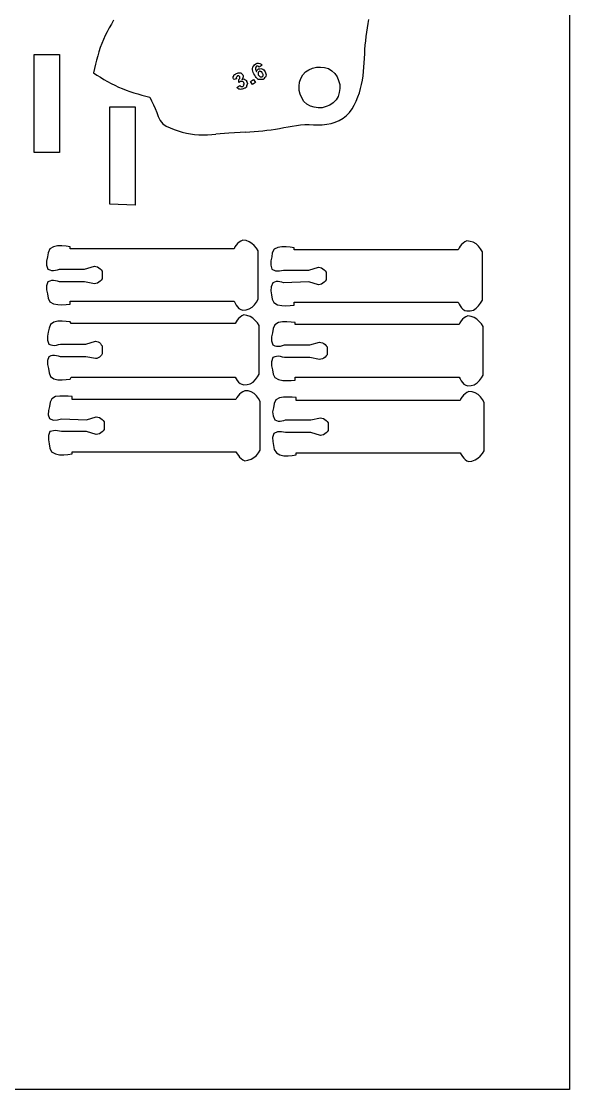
# Model space of a CAD drawing. Extents: x -314 to 250, y -186 to 186.
# Drawn here: x -181.1 to -134.1, y -184.2 to -92.6 of the extents above; entities that cross this region are included whole.
import ezdxf

# ---------------------------------------------------------------- set-up
doc = ezdxf.new("R2010")
doc.units = 0
doc.header["$MEASUREMENT"] = 0
doc.layers.get('0').update_dxf_attribs({"linetype": 'CONTINUOUS'})

msp = doc.modelspace()

# ---------------------------------------------------------------- linework, layer by layer
for p, q in [((-134.055, -3.625), (-134.055, -184.209)), ((-173.197, -92.493), (-173.385, -92.817)), ((-151.348, -92.785), (-151.289, -92.415)), ((-173.568, -93.145), (-173.743, -93.475)), ((-173.385, -92.817), (-173.568, -93.145)), ((-151.46, -93.525), (-151.405, -93.155)), ((-151.405, -93.155), (-151.348, -92.785)), ((-174.066, -94.147), (-174.211, -94.489)), ((-173.91, -93.809), (-174.066, -94.147)), ((-173.743, -93.475), (-173.91, -93.809)), ((-151.595, -94.639), (-151.556, -94.267)), ((-151.556, -94.267), (-151.511, -93.896)), ((-151.511, -93.896), (-151.46, -93.525)), ((-174.46, -95.191), (-174.567, -95.548)), ((-174.342, -94.837), (-174.46, -95.191)), ((-174.211, -94.489), (-174.342, -94.837)), ((-151.648, -95.386), (-151.625, -95.012)), ((-151.625, -95.012), (-151.595, -94.639)), ((-180.013, -95.418), (-177.846, -95.418)), ((-180.013, -103.838), (-180.013, -95.418)), ((-177.846, -95.418), (-177.846, -103.838)), ((-174.666, -95.908), (-174.759, -96.272)), ((-174.567, -95.548), (-174.666, -95.908)), ((-161.002, -96.231), (-160.889, -96.185)), ((-160.889, -96.185), (-160.764, -96.166)), ((-160.764, -96.166), (-160.652, -96.196)), ((-160.652, -96.196), (-160.547, -96.263)), ((-151.712, -96.507), (-151.688, -96.133)), ((-151.688, -96.133), (-151.648, -95.386)), ((-174.847, -96.636), (-174.933, -97.002)), ((-174.933, -97.002), (-174.635, -97.192)), ((-174.759, -96.272), (-174.847, -96.636)), ((-162.76, -97.137), (-162.703, -97.091)), ((-162.703, -97.091), (-162.641, -97.054)), ((-162.641, -97.054), (-162.57, -97.032)), ((-162.57, -97.032), (-162.498, -97.016)), ((-162.498, -97.016), (-162.425, -97.005)), ((-162.425, -97.005), (-162.353, -97.002)), ((-162.353, -97.002), (-162.279, -97.002)), ((-162.279, -97.002), (-162.11, -97.167)), ((-161.284, -96.624), (-161.247, -96.51)), ((-161.269, -96.748), (-161.284, -96.624)), ((-161.246, -96.87), (-161.269, -96.748)), ((-161.247, -96.51), (-161.17, -96.41)), ((-161.207, -96.985), (-161.246, -96.87)), ((-161.152, -97.096), (-161.207, -96.985)), ((-161.17, -96.41), (-161.093, -96.315)), ((-161.09, -97.203), (-161.152, -97.096)), ((-161.093, -96.315), (-161.002, -96.231)), ((-160.987, -96.503), (-161.029, -96.588)), ((-161.029, -96.588), (-161.024, -96.684)), ((-161.024, -96.684), (-161.003, -96.781)), ((-161.003, -96.781), (-160.965, -96.901)), ((-160.946, -96.417), (-160.987, -96.503)), ((-160.965, -96.901), (-160.935, -96.887)), ((-160.781, -96.417), (-160.946, -96.417)), ((-160.935, -96.887), (-160.894, -96.789)), ((-160.894, -96.789), (-160.831, -96.715)), ((-160.831, -96.715), (-160.756, -96.66)), ((-160.694, -96.503), (-160.781, -96.417)), ((-160.78, -96.95), (-160.781, -97.002)), ((-160.781, -97.002), (-160.781, -97.167)), ((-160.741, -96.92), (-160.78, -96.95)), ((-160.756, -96.66), (-160.657, -96.647)), ((-160.692, -96.917), (-160.741, -96.92)), ((-160.447, -96.334), (-160.694, -96.503)), ((-160.674, -96.868), (-160.692, -96.917)), ((-160.627, -96.855), (-160.674, -96.868)), ((-160.657, -96.647), (-160.562, -96.631)), ((-160.579, -96.884), (-160.627, -96.855)), ((-160.54, -96.915), (-160.579, -96.884)), ((-160.562, -96.631), (-160.471, -96.659)), ((-160.547, -96.263), (-160.447, -96.334)), ((-160.49, -96.927), (-160.54, -96.915)), ((-160.458, -96.964), (-160.49, -96.927)), ((-160.471, -96.659), (-160.378, -96.69)), ((-160.441, -97.014), (-160.458, -96.964)), ((-160.411, -97.055), (-160.441, -97.014)), ((-160.382, -97.097), (-160.411, -97.055)), ((-160.369, -97.147), (-160.382, -97.097)), ((-160.378, -96.69), (-160.303, -96.749)), ((-160.303, -96.749), (-160.248, -96.831)), ((-160.248, -96.831), (-160.199, -96.914)), ((-160.199, -96.914), (-160.149, -96.997)), ((-160.149, -96.997), (-160.122, -97.089)), ((-160.122, -97.089), (-160.111, -97.187)), ((-156.966, -97.177), (-156.727, -96.92)), ((-156.727, -96.92), (-156.439, -96.731)), ((-156.439, -96.731), (-156.119, -96.602)), ((-156.119, -96.602), (-155.784, -96.503)), ((-155.784, -96.503), (-155.433, -96.509)), ((-155.433, -96.509), (-155.09, -96.546)), ((-155.09, -96.546), (-154.761, -96.644)), ((-154.761, -96.644), (-154.458, -96.819)), ((-154.458, -96.819), (-154.202, -97.059)), ((-154.202, -97.059), (-154.013, -97.346)), ((-151.784, -97.251), (-151.743, -96.88)), ((-151.743, -96.88), (-151.712, -96.507)), ((-174.635, -97.192), (-174.336, -97.38)), ((-174.336, -97.38), (-174.035, -97.564)), ((-174.035, -97.564), (-173.73, -97.742)), ((-173.73, -97.742), (-173.421, -97.911)), ((-173.421, -97.911), (-173.107, -98.071)), ((-162.95, -97.382), (-162.925, -97.326)), ((-162.931, -97.461), (-162.95, -97.382)), ((-162.907, -97.526), (-162.931, -97.461)), ((-162.925, -97.326), (-162.868, -97.285)), ((-162.861, -97.585), (-162.907, -97.526)), ((-162.868, -97.203), (-162.836, -97.155)), ((-162.868, -97.285), (-162.868, -97.203)), ((-162.609, -97.502), (-162.861, -97.585)), ((-162.836, -97.155), (-162.76, -97.137)), ((-162.669, -97.422), (-162.673, -97.463)), ((-162.673, -97.463), (-162.65, -97.491)), ((-162.647, -97.387), (-162.669, -97.422)), ((-162.65, -97.491), (-162.609, -97.502)), ((-162.62, -97.358), (-162.647, -97.387)), ((-162.607, -97.323), (-162.62, -97.358)), ((-162.595, -97.285), (-162.607, -97.323)), ((-162.566, -97.261), (-162.595, -97.285)), ((-162.527, -97.25), (-162.566, -97.261)), ((-162.444, -97.25), (-162.527, -97.25)), ((-162.361, -97.337), (-162.444, -97.25)), ((-162.444, -97.585), (-162.361, -97.502)), ((-162.444, -97.835), (-162.444, -97.585)), ((-162.422, -97.812), (-162.444, -97.835)), ((-162.399, -97.79), (-162.422, -97.812)), ((-162.373, -97.771), (-162.399, -97.79)), ((-162.343, -97.757), (-162.373, -97.771)), ((-162.361, -97.502), (-162.361, -97.337)), ((-162.312, -97.752), (-162.343, -97.757)), ((-162.279, -97.753), (-162.312, -97.752)), ((-162.11, -97.753), (-162.279, -97.753)), ((-162.172, -97.532), (-162.196, -97.584)), ((-162.196, -97.584), (-162.121, -97.534)), ((-162.109, -97.425), (-162.172, -97.532)), ((-162.121, -97.534), (-162.03, -97.528)), ((-162.11, -97.167), (-162.084, -97.257)), ((-162.028, -97.835), (-162.11, -97.753)), ((-162.078, -97.34), (-162.109, -97.425)), ((-162.084, -97.257), (-162.078, -97.34)), ((-162.037, -98.028), (-162.017, -97.994)), ((-162.031, -98.077), (-162.037, -98.028)), ((-162.03, -97.528), (-161.956, -97.579)), ((-162.022, -97.877), (-162.028, -97.835)), ((-162.006, -97.923), (-162.022, -97.877)), ((-162.017, -97.994), (-161.988, -97.967)), ((-161.988, -97.967), (-162.006, -97.923)), ((-161.956, -97.579), (-161.871, -97.607)), ((-161.871, -97.607), (-161.805, -97.668)), ((-161.805, -97.668), (-161.779, -97.754)), ((-161.735, -98.009), (-161.78, -98.087)), ((-161.779, -97.754), (-161.735, -97.833)), ((-161.735, -97.833), (-161.714, -97.92)), ((-161.714, -97.92), (-161.735, -98.009)), ((-161.445, -97.753), (-161.197, -97.585)), ((-161.28, -98.001), (-161.445, -97.753)), ((-161.029, -97.835), (-161.28, -98.001)), ((-161.197, -97.585), (-161.029, -97.835)), ((-161.025, -97.308), (-161.09, -97.203)), ((-160.95, -97.405), (-161.025, -97.308)), ((-160.867, -97.496), (-160.95, -97.405)), ((-160.781, -97.585), (-160.867, -97.496)), ((-160.781, -97.167), (-160.754, -97.198)), ((-160.364, -97.585), (-160.781, -97.585)), ((-160.754, -97.198), (-160.728, -97.23)), ((-160.728, -97.23), (-160.706, -97.266)), ((-160.706, -97.266), (-160.684, -97.3)), ((-160.684, -97.3), (-160.652, -97.324)), ((-160.652, -97.324), (-160.612, -97.337)), ((-160.612, -97.337), (-160.447, -97.337)), ((-160.447, -97.337), (-160.364, -97.25)), ((-160.365, -97.199), (-160.369, -97.147)), ((-160.364, -97.25), (-160.365, -97.199)), ((-160.296, -97.516), (-160.364, -97.585)), ((-160.234, -97.442), (-160.296, -97.516)), ((-160.173, -97.364), (-160.234, -97.442)), ((-160.122, -97.281), (-160.173, -97.364)), ((-160.111, -97.187), (-160.122, -97.281)), ((-157.275, -98.154), (-157.239, -97.81)), ((-157.239, -97.81), (-157.141, -97.481)), ((-157.141, -97.481), (-156.966, -97.177)), ((-154.013, -97.346), (-153.884, -97.666)), ((-153.884, -97.666), (-153.785, -98.001)), ((-153.785, -98.001), (-153.792, -98.351)), ((-151.995, -98.353), (-151.908, -97.989)), ((-151.908, -97.989), (-151.839, -97.621)), ((-151.839, -97.621), (-151.784, -97.251)), ((-173.107, -98.071), (-172.787, -98.22)), ((-172.787, -98.22), (-172.462, -98.358)), ((-172.462, -98.358), (-172.133, -98.486)), ((-172.133, -98.486), (-171.8, -98.603)), ((-171.8, -98.603), (-171.465, -98.711)), ((-171.465, -98.711), (-171.127, -98.811)), ((-171.127, -98.811), (-170.787, -98.906)), ((-170.787, -98.906), (-170.446, -98.997)), ((-162.609, -98.253), (-162.361, -98.087)), ((-162.557, -98.304), (-162.609, -98.253)), ((-162.503, -98.353), (-162.557, -98.304)), ((-162.443, -98.394), (-162.503, -98.353)), ((-162.373, -98.416), (-162.443, -98.394)), ((-162.3, -98.421), (-162.373, -98.416)), ((-162.361, -98.087), (-162.279, -98.17)), ((-162.227, -98.415), (-162.3, -98.421)), ((-162.279, -98.17), (-162.11, -98.17)), ((-162.154, -98.405), (-162.227, -98.415)), ((-162.087, -98.379), (-162.154, -98.405)), ((-162.11, -98.17), (-162.066, -98.155)), ((-162.028, -98.335), (-162.087, -98.379)), ((-162.066, -98.155), (-162.038, -98.124)), ((-162.038, -98.124), (-162.031, -98.077)), ((-161.96, -98.329), (-162.028, -98.335)), ((-161.897, -98.311), (-161.96, -98.329)), ((-161.842, -98.272), (-161.897, -98.311)), ((-161.804, -98.218), (-161.842, -98.272)), ((-161.786, -98.154), (-161.804, -98.218)), ((-161.78, -98.087), (-161.786, -98.154)), ((-157.281, -98.504), (-157.275, -98.154)), ((-157.183, -98.84), (-157.281, -98.504)), ((-157.054, -99.159), (-157.183, -98.84)), ((-153.83, -98.695), (-153.928, -99.024)), ((-153.792, -98.351), (-153.83, -98.695)), ((-152.224, -99.07), (-152.099, -98.714)), ((-152.099, -98.714), (-151.995, -98.353)), ((-170.446, -98.997), (-170.104, -99.086)), ((-170.104, -99.086), (-169.941, -99.409)), ((-169.941, -99.409), (-169.781, -99.735)), ((-169.781, -99.735), (-169.629, -100.067)), ((-156.865, -99.447), (-157.054, -99.159)), ((-156.609, -99.686), (-156.865, -99.447)), ((-156.306, -99.861), (-156.609, -99.686)), ((-155.977, -99.959), (-156.306, -99.861)), ((-154.629, -99.773), (-154.948, -99.903)), ((-154.341, -99.584), (-154.629, -99.773)), ((-154.102, -99.328), (-154.341, -99.584)), ((-153.928, -99.024), (-154.102, -99.328)), ((-152.734, -100.089), (-152.539, -99.762)), ((-152.539, -99.762), (-152.369, -99.42)), ((-152.369, -99.42), (-152.224, -99.07)), ((-173.517, -99.919), (-171.354, -99.919)), ((-173.517, -108.257), (-173.517, -99.919)), ((-171.354, -99.919), (-171.354, -108.34)), ((-169.629, -100.067), (-169.489, -100.407)), ((-169.489, -100.407), (-169.363, -100.758)), ((-169.363, -100.758), (-169.217, -101.093)), ((-155.634, -99.996), (-155.977, -99.959)), ((-155.284, -100.002), (-155.634, -99.996)), ((-154.948, -99.903), (-155.284, -100.002)), ((-153.503, -100.9), (-153.213, -100.667)), ((-153.213, -100.667), (-152.957, -100.394)), ((-152.957, -100.394), (-152.734, -100.089)), ((-169.217, -101.093), (-168.987, -101.366)), ((-168.987, -101.366), (-168.688, -101.586)), ((-168.688, -101.586), (-168.345, -101.722)), ((-158.591, -101.701), (-158.23, -101.638)), ((-158.23, -101.638), (-157.869, -101.578)), ((-157.869, -101.578), (-157.507, -101.523)), ((-157.507, -101.523), (-157.145, -101.471)), ((-157.145, -101.471), (-156.782, -101.421)), ((-156.782, -101.421), (-156.407, -101.447)), ((-156.407, -101.447), (-156.032, -101.466)), ((-156.032, -101.466), (-155.657, -101.472)), ((-155.657, -101.472), (-155.284, -101.458)), ((-155.284, -101.458), (-154.911, -101.418)), ((-154.911, -101.418), (-154.539, -101.346)), ((-154.539, -101.346), (-154.175, -101.237)), ((-154.175, -101.237), (-153.827, -101.09)), ((-153.827, -101.09), (-153.503, -100.9)), ((-168.345, -101.722), (-168, -101.853)), ((-168, -101.853), (-167.654, -101.975)), ((-167.654, -101.975), (-167.306, -102.085)), ((-167.306, -102.085), (-166.955, -102.178)), ((-166.955, -102.178), (-166.6, -102.248)), ((-166.6, -102.248), (-166.242, -102.294)), ((-166.242, -102.294), (-165.879, -102.318)), ((-165.879, -102.318), (-165.514, -102.323)), ((-165.514, -102.323), (-165.148, -102.314)), ((-165.148, -102.314), (-164.78, -102.295)), ((-164.78, -102.295), (-164.412, -102.27)), ((-163.315, -102.191), (-164.412, -102.27)), ((-161.862, -102.089), (-163.315, -102.191)), ((-161.862, -102.089), (-161.496, -102.065)), ((-161.496, -102.065), (-161.13, -102.039)), ((-161.13, -102.039), (-160.765, -102.01)), ((-160.765, -102.01), (-160.401, -101.975)), ((-160.401, -101.975), (-160.037, -101.934)), ((-160.037, -101.934), (-159.675, -101.884)), ((-159.675, -101.884), (-159.313, -101.827)), ((-159.313, -101.827), (-158.952, -101.765)), ((-158.952, -101.765), (-158.591, -101.701)), ((-177.846, -103.838), (-180.013, -103.838)), ((-171.354, -108.34), (-173.517, -108.257)), ((-162.688, -111.774), (-162.783, -111.929)), ((-162.567, -111.637), (-162.688, -111.774)), ((-162.426, -111.522), (-162.567, -111.637)), ((-162.272, -111.427), (-162.426, -111.522)), ((-162.11, -111.343), (-162.272, -111.427)), ((-161.835, -111.396), (-162.11, -111.343)), ((-161.572, -111.487), (-161.835, -111.396)), ((-161.333, -111.632), (-161.572, -111.487)), ((-161.124, -111.82), (-161.333, -111.632)), ((-143.336, -111.72), (-143.456, -111.857)), ((-143.195, -111.605), (-143.336, -111.72)), ((-143.04, -111.51), (-143.195, -111.605)), ((-142.879, -111.425), (-143.04, -111.51)), ((-142.596, -111.461), (-142.879, -111.425)), ((-142.325, -111.538), (-142.596, -111.461)), ((-142.078, -111.68), (-142.325, -111.538)), ((-141.869, -111.873), (-142.078, -111.68)), ((-178.818, -112.432), (-178.888, -112.789)), ((-178.664, -112.111), (-178.818, -112.432)), ((-178.367, -111.914), (-178.664, -112.111)), ((-178.007, -111.849), (-178.367, -111.914)), ((-177.641, -111.848), (-178.007, -111.849)), ((-177.283, -111.879), (-177.641, -111.848)), ((-176.93, -111.925), (-177.283, -111.879)), ((-176.93, -112.093), (-176.93, -111.925)), ((-162.861, -112.093), (-176.93, -112.093)), ((-162.783, -111.929), (-162.861, -112.093)), ((-160.945, -112.033), (-161.124, -111.82)), ((-160.781, -112.259), (-160.945, -112.033)), ((-160.781, -116.426), (-160.781, -112.259)), ((-159.593, -112.428), (-159.632, -112.786)), ((-159.417, -112.14), (-159.593, -112.428)), ((-159.095, -111.986), (-159.417, -112.14)), ((-158.748, -111.93), (-159.095, -111.986)), ((-158.396, -111.93), (-158.748, -111.93)), ((-158.046, -111.961), (-158.396, -111.93)), ((-157.698, -112.008), (-158.046, -111.961)), ((-157.698, -112.176), (-157.698, -112.008)), ((-143.629, -112.176), (-157.698, -112.176)), ((-143.551, -112.012), (-143.629, -112.176)), ((-143.456, -111.857), (-143.551, -112.012)), ((-141.698, -112.099), (-141.869, -111.873)), ((-141.549, -112.341), (-141.698, -112.099)), ((-141.549, -116.512), (-141.549, -112.341)), ((-178.888, -112.789), (-178.963, -113.142)), ((-178.963, -113.142), (-178.948, -113.493)), ((-178.948, -113.493), (-178.845, -113.843)), ((-175.684, -113.843), (-174.85, -113.592)), ((-174.85, -113.592), (-174.715, -113.613)), ((-159.691, -113.126), (-159.713, -113.493)), ((-159.713, -113.493), (-159.611, -113.843)), ((-159.632, -112.786), (-159.691, -113.126)), ((-178.845, -113.843), (-178.683, -113.906)), ((-178.683, -113.906), (-178.518, -113.949)), ((-178.518, -113.949), (-178.35, -113.956)), ((-178.35, -113.956), (-178.179, -113.93)), ((-178.179, -113.93), (-178.011, -113.889)), ((-178.011, -113.889), (-177.846, -113.843)), ((-177.846, -113.843), (-175.684, -113.843)), ((-174.715, -113.613), (-174.586, -113.651)), ((-174.586, -113.651), (-174.467, -113.716)), ((-174.467, -113.716), (-174.361, -113.803)), ((-174.361, -113.803), (-174.269, -113.902)), ((-174.269, -113.902), (-174.185, -114.008)), ((-174.185, -114.008), (-174.185, -114.676)), ((-159.611, -113.843), (-159.315, -113.994)), ((-159.315, -113.994), (-158.958, -113.985)), ((-158.958, -113.985), (-158.614, -113.925)), ((-158.614, -113.925), (-156.452, -113.925)), ((-156.452, -113.925), (-155.618, -113.677)), ((-155.618, -113.677), (-155.483, -113.698)), ((-155.483, -113.698), (-155.353, -113.736)), ((-155.353, -113.736), (-155.234, -113.802)), ((-155.234, -113.802), (-155.129, -113.888)), ((-155.129, -113.888), (-155.037, -113.988)), ((-155.037, -113.988), (-154.953, -114.095)), ((-154.953, -114.095), (-154.953, -114.759)), ((-178.95, -115.275), (-178.959, -115.62)), ((-178.845, -114.928), (-178.95, -115.275)), ((-178.683, -114.865), (-178.845, -114.928)), ((-178.518, -114.822), (-178.683, -114.865)), ((-178.35, -114.815), (-178.518, -114.822)), ((-178.179, -114.841), (-178.35, -114.815)), ((-178.011, -114.882), (-178.179, -114.841)), ((-177.846, -114.928), (-178.011, -114.882)), ((-175.684, -114.928), (-177.846, -114.928)), ((-174.85, -115.093), (-175.684, -114.928)), ((-174.715, -115.072), (-174.85, -115.093)), ((-174.585, -115.034), (-174.715, -115.072)), ((-174.466, -114.969), (-174.585, -115.034)), ((-174.361, -114.883), (-174.466, -114.969)), ((-174.269, -114.783), (-174.361, -114.883)), ((-174.185, -114.676), (-174.269, -114.783)), ((-159.679, -115.344), (-159.711, -115.686)), ((-159.53, -115.011), (-159.679, -115.344)), ((-159.383, -114.944), (-159.53, -115.011)), ((-159.233, -114.901), (-159.383, -114.944)), ((-159.078, -114.898), (-159.233, -114.901)), ((-158.921, -114.927), (-159.078, -114.898)), ((-158.765, -114.968), (-158.921, -114.927)), ((-158.614, -115.011), (-158.765, -114.968)), ((-156.452, -114.928), (-158.614, -115.011)), ((-155.618, -115.176), (-156.452, -114.928)), ((-155.483, -115.155), (-155.618, -115.176)), ((-155.354, -115.117), (-155.483, -115.155)), ((-155.234, -115.052), (-155.354, -115.117)), ((-155.129, -114.965), (-155.234, -115.052)), ((-155.037, -114.866), (-155.129, -114.965)), ((-154.953, -114.759), (-155.037, -114.866)), ((-178.959, -115.62), (-178.88, -115.969)), ((-178.88, -115.969), (-178.823, -116.33)), ((-178.823, -116.33), (-178.663, -116.636)), ((-159.711, -115.686), (-159.641, -116.041)), ((-159.641, -116.041), (-159.591, -116.405)), ((-178.663, -116.636), (-178.35, -116.814)), ((-178.35, -116.814), (-177.998, -116.88)), ((-177.998, -116.88), (-177.639, -116.888)), ((-177.639, -116.888), (-177.284, -116.871)), ((-177.284, -116.871), (-176.93, -116.843)), ((-176.93, -116.595), (-162.861, -116.595)), ((-176.93, -116.843), (-176.93, -116.595)), ((-162.861, -116.595), (-162.774, -116.756)), ((-162.774, -116.756), (-162.681, -116.915)), ((-162.681, -116.915), (-162.575, -117.071)), ((-162.575, -117.071), (-162.447, -117.202)), ((-162.447, -117.202), (-162.288, -117.289)), ((-161.823, -117.328), (-161.551, -117.252)), ((-161.551, -117.252), (-161.309, -117.098)), ((-161.309, -117.098), (-161.104, -116.895)), ((-161.104, -116.895), (-160.933, -116.666)), ((-160.933, -116.666), (-160.781, -116.426)), ((-159.591, -116.405), (-159.436, -116.714)), ((-159.436, -116.714), (-159.123, -116.896)), ((-159.123, -116.896), (-158.771, -116.963)), ((-158.771, -116.963), (-158.41, -116.972)), ((-158.41, -116.972), (-158.053, -116.956)), ((-158.053, -116.956), (-157.698, -116.928)), ((-157.698, -116.928), (-157.698, -116.677)), ((-157.698, -116.677), (-143.629, -116.677)), ((-143.629, -116.677), (-143.542, -116.838)), ((-143.542, -116.838), (-143.449, -116.998)), ((-143.449, -116.998), (-143.344, -117.153)), ((-143.344, -117.153), (-143.216, -117.285)), ((-142.314, -117.348), (-142.07, -117.195)), ((-142.07, -117.195), (-141.865, -116.989)), ((-141.865, -116.989), (-141.697, -116.757)), ((-141.697, -116.757), (-141.549, -116.512)), ((-162.471, -118.069), (-162.588, -118.207)), ((-162.336, -117.95), (-162.471, -118.069)), ((-162.186, -117.851), (-162.336, -117.95)), ((-162.288, -117.289), (-162.11, -117.345)), ((-162.028, -117.762), (-162.186, -117.851)), ((-162.11, -117.345), (-161.823, -117.328)), ((-161.752, -117.815), (-162.028, -117.762)), ((-161.489, -117.906), (-161.752, -117.815)), ((-161.249, -118.052), (-161.489, -117.906)), ((-161.039, -118.239), (-161.249, -118.052)), ((-143.253, -118.139), (-143.373, -118.277)), ((-143.112, -118.024), (-143.253, -118.139)), ((-143.216, -117.285), (-143.057, -117.372)), ((-142.957, -117.929), (-143.112, -118.024)), ((-143.057, -117.372), (-142.879, -117.428)), ((-142.796, -117.845), (-142.957, -117.929)), ((-142.879, -117.428), (-142.589, -117.417)), ((-142.521, -117.897), (-142.796, -117.845)), ((-142.589, -117.417), (-142.314, -117.348)), ((-142.258, -117.988), (-142.521, -117.897)), ((-142.019, -118.133), (-142.258, -117.988)), ((-141.81, -118.321), (-142.019, -118.133)), ((-178.743, -118.89), (-178.803, -119.24)), ((-178.611, -118.573), (-178.743, -118.89)), ((-178.326, -118.373), (-178.611, -118.573)), ((-177.98, -118.307), (-178.326, -118.373)), ((-177.623, -118.301), (-177.98, -118.307)), ((-177.275, -118.317), (-177.623, -118.301)), ((-176.93, -118.344), (-177.275, -118.317)), ((-176.848, -118.513), (-176.93, -118.344)), ((-162.778, -118.513), (-176.848, -118.513)), ((-162.688, -118.357), (-162.778, -118.513)), ((-162.588, -118.207), (-162.688, -118.357)), ((-160.859, -118.452), (-161.039, -118.239)), ((-160.694, -118.678), (-160.859, -118.452)), ((-160.694, -122.848), (-160.694, -118.678)), ((-159.504, -118.934), (-159.573, -119.291)), ((-159.35, -118.614), (-159.504, -118.934)), ((-159.052, -118.417), (-159.35, -118.614)), ((-158.692, -118.352), (-159.052, -118.417)), ((-158.327, -118.351), (-158.692, -118.352)), ((-157.969, -118.381), (-158.327, -118.351)), ((-157.616, -118.427), (-157.969, -118.381)), ((-157.616, -118.596), (-157.616, -118.427)), ((-143.547, -118.596), (-157.616, -118.596)), ((-143.468, -118.431), (-143.547, -118.596)), ((-143.373, -118.277), (-143.468, -118.431)), ((-141.63, -118.534), (-141.81, -118.321)), ((-141.466, -118.761), (-141.63, -118.534)), ((-141.466, -122.931), (-141.466, -118.761)), ((-178.803, -119.24), (-178.879, -119.583)), ((-178.879, -119.583), (-178.866, -119.923)), ((-178.866, -119.923), (-178.762, -120.263)), ((-175.597, -120.263), (-174.767, -120.011)), ((-174.767, -120.011), (-174.646, -120.039)), ((-159.573, -119.291), (-159.648, -119.644)), ((-159.648, -119.644), (-159.633, -119.995)), ((-159.633, -119.995), (-159.53, -120.345)), ((-178.762, -120.263), (-178.6, -120.326)), ((-178.6, -120.326), (-178.436, -120.369)), ((-178.436, -120.369), (-178.267, -120.375)), ((-178.267, -120.375), (-178.097, -120.35)), ((-178.097, -120.35), (-177.928, -120.308)), ((-177.928, -120.308), (-177.764, -120.263)), ((-177.764, -120.263), (-175.597, -120.263)), ((-174.646, -120.039), (-174.53, -120.079)), ((-174.53, -120.079), (-174.424, -120.144)), ((-174.424, -120.144), (-174.333, -120.229)), ((-174.333, -120.229), (-174.255, -120.326)), ((-174.255, -120.326), (-174.185, -120.428)), ((-174.185, -120.428), (-174.185, -121.096)), ((-159.53, -120.345), (-159.368, -120.408)), ((-159.368, -120.408), (-159.204, -120.451)), ((-159.204, -120.451), (-159.035, -120.457)), ((-159.035, -120.457), (-158.865, -120.432)), ((-158.865, -120.432), (-158.696, -120.39)), ((-158.696, -120.39), (-158.532, -120.345)), ((-158.532, -120.345), (-156.365, -120.345)), ((-156.365, -120.345), (-155.535, -120.097)), ((-155.535, -120.097), (-155.4, -120.118)), ((-155.4, -120.118), (-155.27, -120.156)), ((-155.27, -120.156), (-155.151, -120.221)), ((-155.151, -120.221), (-155.045, -120.308)), ((-155.045, -120.308), (-154.952, -120.408)), ((-154.952, -120.408), (-154.867, -120.514)), ((-154.867, -120.514), (-154.867, -121.179)), ((-178.866, -121.688), (-178.879, -122.028)), ((-178.762, -121.347), (-178.866, -121.688)), ((-178.6, -121.284), (-178.762, -121.347)), ((-178.436, -121.241), (-178.6, -121.284)), ((-178.267, -121.234), (-178.436, -121.241)), ((-178.097, -121.26), (-178.267, -121.234)), ((-177.928, -121.302), (-178.097, -121.26)), ((-177.764, -121.347), (-177.928, -121.302)), ((-175.597, -121.347), (-177.764, -121.347)), ((-174.767, -121.512), (-175.597, -121.347)), ((-174.642, -121.493), (-174.767, -121.512)), ((-174.52, -121.459), (-174.642, -121.493)), ((-174.409, -121.398), (-174.52, -121.459)), ((-174.315, -121.313), (-174.409, -121.398)), ((-174.243, -121.209), (-174.315, -121.313)), ((-174.185, -121.096), (-174.243, -121.209)), ((-159.636, -121.777), (-159.644, -122.123)), ((-159.53, -121.43), (-159.636, -121.777)), ((-159.368, -121.367), (-159.53, -121.43)), ((-159.204, -121.324), (-159.368, -121.367)), ((-159.035, -121.317), (-159.204, -121.324)), ((-158.865, -121.343), (-159.035, -121.317)), ((-158.696, -121.385), (-158.865, -121.343)), ((-158.532, -121.43), (-158.696, -121.385)), ((-156.365, -121.43), (-158.532, -121.43)), ((-155.535, -121.595), (-156.365, -121.43)), ((-155.4, -121.574), (-155.535, -121.595)), ((-155.271, -121.536), (-155.4, -121.574)), ((-155.151, -121.471), (-155.271, -121.536)), ((-155.045, -121.385), (-155.151, -121.471)), ((-154.952, -121.285), (-155.045, -121.385)), ((-154.867, -121.179), (-154.952, -121.285)), ((-178.879, -122.028), (-178.802, -122.371)), ((-178.802, -122.371), (-178.743, -122.724)), ((-178.743, -122.724), (-178.607, -123.037)), ((-159.644, -122.123), (-159.566, -122.472)), ((-159.566, -122.472), (-159.508, -122.833)), ((-178.607, -123.037), (-178.318, -123.241)), ((-178.318, -123.241), (-177.978, -123.33)), ((-177.978, -123.33), (-177.625, -123.344)), ((-177.625, -123.344), (-177.276, -123.315)), ((-177.276, -123.315), (-176.93, -123.266)), ((-176.93, -123.266), (-176.848, -123.096)), ((-176.848, -123.096), (-162.778, -123.096)), ((-162.778, -123.096), (-162.682, -123.239)), ((-162.682, -123.239), (-162.582, -123.382)), ((-162.582, -123.382), (-162.474, -123.521)), ((-162.474, -123.521), (-162.348, -123.637)), ((-162.348, -123.637), (-162.196, -123.713)), ((-161.74, -123.747), (-161.469, -123.672)), ((-161.469, -123.672), (-161.226, -123.519)), ((-161.226, -123.519), (-161.02, -123.316)), ((-161.02, -123.316), (-160.848, -123.088)), ((-160.848, -123.088), (-160.694, -122.848)), ((-159.508, -122.833), (-159.349, -123.139)), ((-159.349, -123.139), (-159.037, -123.318)), ((-159.037, -123.318), (-158.685, -123.384)), ((-158.685, -123.384), (-158.325, -123.392)), ((-158.325, -123.392), (-157.969, -123.376)), ((-157.969, -123.376), (-157.616, -123.348)), ((-157.616, -123.348), (-157.616, -123.096)), ((-157.616, -123.096), (-143.547, -123.096)), ((-143.547, -123.096), (-143.459, -123.257)), ((-143.459, -123.257), (-143.365, -123.416)), ((-143.365, -123.416), (-143.26, -123.572)), ((-143.26, -123.572), (-143.133, -123.704)), ((-142.238, -123.755), (-141.995, -123.602)), ((-141.995, -123.602), (-141.79, -123.399)), ((-141.79, -123.399), (-141.619, -123.171)), ((-141.619, -123.171), (-141.466, -122.931)), ((-162.401, -124.559), (-162.521, -124.697)), ((-162.261, -124.444), (-162.401, -124.559)), ((-162.106, -124.349), (-162.261, -124.444)), ((-162.196, -123.713), (-162.028, -123.764)), ((-161.945, -124.264), (-162.106, -124.349)), ((-162.028, -123.764), (-161.74, -123.747)), ((-161.658, -124.281), (-161.945, -124.264)), ((-161.386, -124.356), (-161.658, -124.281)), ((-161.143, -124.51), (-161.386, -124.356)), ((-160.937, -124.712), (-161.143, -124.51)), ((-143.028, -124.528), (-143.168, -124.643)), ((-143.133, -123.704), (-142.974, -123.791)), ((-142.874, -124.432), (-143.028, -124.528)), ((-142.974, -123.791), (-142.796, -123.847)), ((-142.713, -124.347), (-142.874, -124.432)), ((-142.796, -123.847), (-142.509, -123.83)), ((-142.425, -124.364), (-142.713, -124.347)), ((-142.509, -123.83), (-142.238, -123.755)), ((-142.153, -124.44), (-142.425, -124.364)), ((-141.91, -124.594), (-142.153, -124.44)), ((-141.705, -124.797), (-141.91, -124.594)), ((-178.651, -125.259), (-178.703, -125.611)), ((-178.488, -124.95), (-178.651, -125.259)), ((-178.183, -124.776), (-178.488, -124.95)), ((-177.827, -124.724), (-178.183, -124.776)), ((-177.467, -124.722), (-177.827, -124.724)), ((-177.114, -124.738), (-177.467, -124.722)), ((-176.765, -124.763), (-177.114, -124.738)), ((-176.765, -125.015), (-176.765, -124.763)), ((-162.696, -125.015), (-176.765, -125.015)), ((-162.617, -124.851), (-162.696, -125.015)), ((-162.521, -124.697), (-162.617, -124.851)), ((-160.766, -124.94), (-160.937, -124.712)), ((-160.612, -125.18), (-160.766, -124.94)), ((-160.612, -129.351), (-160.612, -125.18)), ((-159.425, -125.368), (-159.48, -125.731)), ((-159.271, -125.055), (-159.425, -125.368)), ((-158.962, -124.871), (-159.271, -125.055)), ((-158.607, -124.81), (-158.962, -124.871)), ((-158.244, -124.805), (-158.607, -124.81)), ((-157.887, -124.822), (-158.244, -124.805)), ((-157.533, -124.85), (-157.887, -124.822)), ((-157.533, -125.098), (-157.533, -124.85)), ((-143.464, -125.098), (-157.533, -125.098)), ((-143.384, -124.934), (-143.464, -125.098)), ((-143.288, -124.78), (-143.384, -124.934)), ((-143.168, -124.643), (-143.288, -124.78)), ((-141.534, -125.026), (-141.705, -124.797)), ((-141.38, -125.266), (-141.534, -125.026)), ((-141.38, -129.434), (-141.38, -125.266)), ((-178.775, -125.952), (-178.809, -126.321)), ((-178.809, -126.321), (-178.703, -126.659)), ((-178.703, -125.611), (-178.775, -125.952)), ((-159.48, -125.731), (-159.547, -126.084)), ((-159.547, -126.084), (-159.509, -126.427)), ((-159.509, -126.427), (-159.365, -126.764)), ((-178.703, -126.659), (-178.381, -126.79)), ((-178.381, -126.79), (-178.022, -126.769)), ((-178.022, -126.769), (-177.681, -126.682)), ((-177.681, -126.682), (-175.514, -126.764)), ((-175.514, -126.764), (-174.685, -126.516)), ((-174.685, -126.516), (-174.549, -126.537)), ((-174.549, -126.537), (-174.419, -126.575)), ((-174.419, -126.575), (-174.3, -126.641)), ((-174.3, -126.641), (-174.194, -126.727)), ((-174.194, -126.727), (-174.101, -126.827)), ((-174.101, -126.827), (-174.016, -126.933)), ((-174.016, -126.933), (-174.016, -127.598)), ((-159.365, -126.764), (-159.218, -126.83)), ((-159.218, -126.83), (-159.068, -126.874)), ((-159.068, -126.874), (-158.913, -126.876)), ((-158.913, -126.876), (-158.756, -126.848)), ((-158.756, -126.848), (-158.6, -126.807)), ((-158.6, -126.807), (-158.449, -126.764)), ((-158.449, -126.764), (-156.283, -126.764)), ((-156.283, -126.764), (-155.452, -126.599)), ((-155.452, -126.599), (-155.317, -126.62)), ((-155.317, -126.62), (-155.188, -126.658)), ((-155.188, -126.658), (-155.068, -126.723)), ((-155.068, -126.723), (-154.962, -126.81)), ((-154.962, -126.81), (-154.869, -126.909)), ((-154.869, -126.909), (-154.784, -127.016)), ((-154.784, -127.016), (-154.784, -127.684)), ((-178.784, -128.12), (-178.796, -128.471)), ((-178.68, -127.767), (-178.784, -128.12)), ((-178.515, -127.724), (-178.68, -127.767)), ((-178.35, -127.695), (-178.515, -127.724)), ((-178.182, -127.691), (-178.35, -127.695)), ((-178.014, -127.708), (-178.182, -127.691)), ((-177.847, -127.736), (-178.014, -127.708)), ((-177.681, -127.767), (-177.847, -127.736)), ((-175.514, -127.767), (-177.681, -127.767)), ((-174.685, -128.015), (-175.514, -127.767)), ((-174.549, -127.994), (-174.685, -128.015)), ((-174.42, -127.956), (-174.549, -127.994)), ((-174.3, -127.891), (-174.42, -127.956)), ((-174.194, -127.804), (-174.3, -127.891)), ((-174.101, -127.704), (-174.194, -127.804)), ((-174.016, -127.598), (-174.101, -127.704)), ((-159.441, -127.924), (-159.547, -128.268)), ((-159.547, -128.268), (-159.53, -128.635)), ((-159.143, -127.781), (-159.441, -127.924)), ((-158.79, -127.791), (-159.143, -127.781)), ((-158.449, -127.85), (-158.79, -127.791)), ((-156.283, -127.85), (-158.449, -127.85)), ((-155.452, -128.101), (-156.283, -127.85)), ((-155.317, -128.079), (-155.452, -128.101)), ((-155.188, -128.041), (-155.317, -128.079)), ((-155.069, -127.976), (-155.188, -128.041)), ((-154.962, -127.889), (-155.069, -127.976)), ((-154.87, -127.789), (-154.962, -127.889)), ((-154.784, -127.684), (-154.87, -127.789)), ((-178.796, -128.471), (-178.72, -128.825)), ((-178.72, -128.825), (-178.671, -129.198)), ((-159.53, -128.635), (-159.469, -128.971)), ((-159.469, -128.971), (-159.41, -129.317)), ((-178.671, -129.198), (-178.528, -129.512)), ((-178.528, -129.512), (-178.201, -129.685)), ((-178.201, -129.685), (-177.846, -129.757)), ((-177.846, -129.757), (-177.485, -129.765)), ((-177.485, -129.765), (-177.125, -129.735)), ((-177.125, -129.735), (-176.765, -129.685)), ((-176.765, -129.685), (-176.765, -129.516)), ((-176.765, -129.516), (-162.696, -129.516)), ((-162.696, -129.516), (-162.596, -129.665)), ((-162.596, -129.665), (-162.493, -129.814)), ((-162.493, -129.814), (-162.383, -129.959)), ((-162.383, -129.959), (-162.257, -130.086)), ((-162.257, -130.086), (-162.107, -130.185)), ((-161.397, -130.141), (-161.151, -129.999)), ((-161.151, -129.999), (-160.941, -129.809)), ((-160.941, -129.809), (-160.767, -129.588)), ((-160.767, -129.588), (-160.612, -129.351)), ((-159.41, -129.317), (-159.226, -129.605)), ((-159.226, -129.605), (-158.919, -129.775)), ((-158.919, -129.775), (-158.574, -129.841)), ((-158.574, -129.841), (-158.223, -129.844)), ((-158.223, -129.844), (-157.877, -129.814)), ((-157.877, -129.814), (-157.533, -129.767)), ((-157.533, -129.767), (-157.533, -129.599)), ((-157.533, -129.599), (-143.464, -129.599)), ((-143.464, -129.599), (-143.364, -129.748)), ((-143.364, -129.748), (-143.261, -129.897)), ((-143.261, -129.897), (-143.151, -130.042)), ((-143.151, -130.042), (-143.025, -130.169)), ((-142.174, -130.206), (-141.935, -130.06)), ((-141.935, -130.06), (-141.725, -129.873)), ((-141.725, -129.873), (-141.545, -129.66)), ((-141.545, -129.66), (-141.38, -129.434)), ((-162.107, -130.185), (-161.945, -130.267)), ((-161.945, -130.267), (-161.665, -130.224)), ((-161.665, -130.224), (-161.397, -130.141)), ((-143.025, -130.169), (-142.875, -130.268)), ((-142.875, -130.268), (-142.713, -130.35)), ((-142.713, -130.35), (-142.437, -130.297)), ((-142.437, -130.297), (-142.174, -130.206)), ((-134.055, -184.209), (-314.385, -184.209))]:
    msp.add_line(p, q)

doc.saveas('drawing.dxf')
